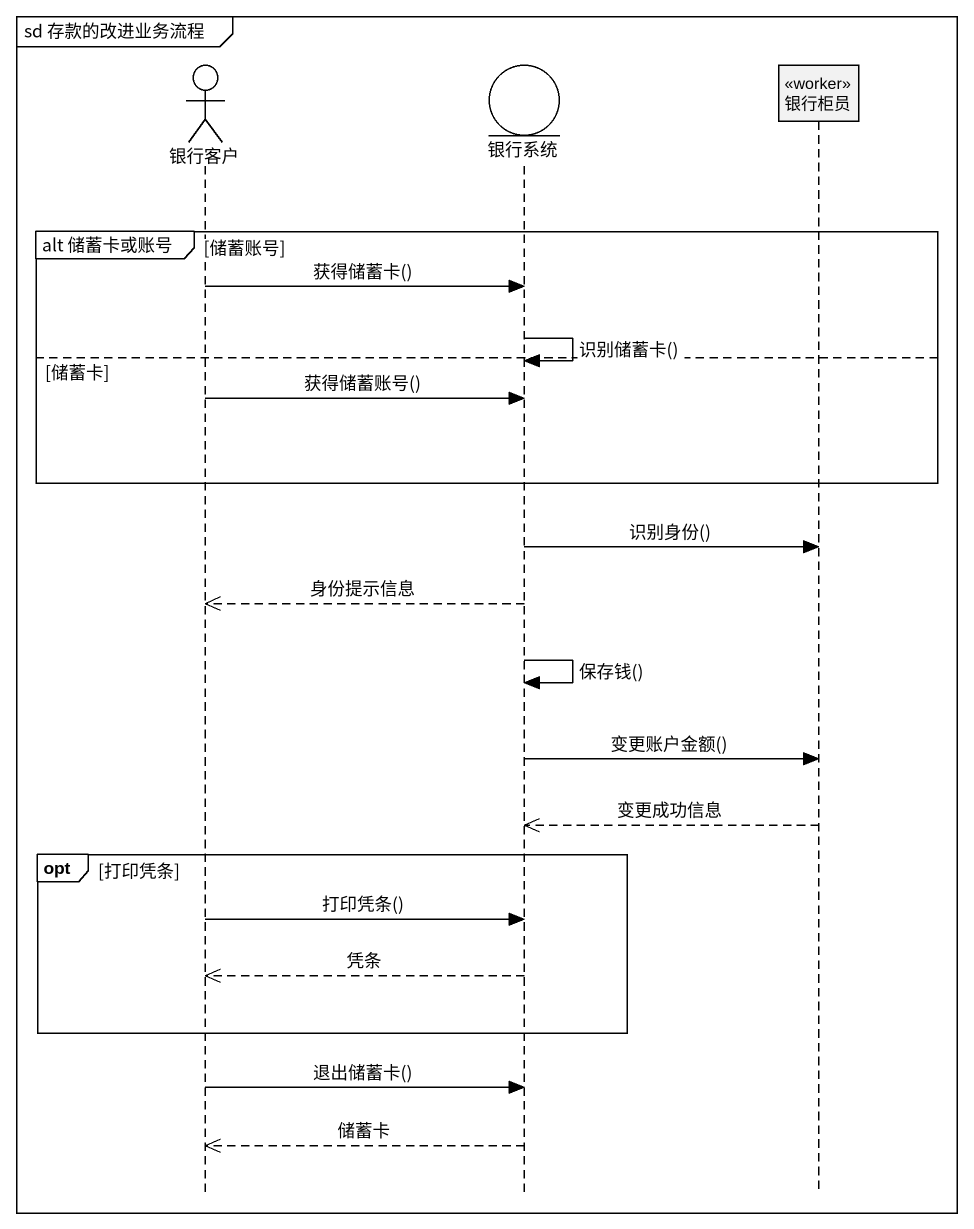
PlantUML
@startuml
mainframe sd 存款的改进业务流程
hide footbox
actor 银行客户
entity 银行系统
participant 银行柜员 <<worker>>

group alt 储蓄卡或账号 [储蓄账号]
  银行客户 -> 银行系统 : 获得储蓄卡()
  银行系统 -> 银行系统 : 识别储蓄卡()
else 储蓄卡
  银行客户 -> 银行系统 : 获得储蓄账号()
end
银行系统 -> 银行柜员 : 识别身份()
银行系统 -->> 银行客户 : 身份提示信息
银行系统 -> 银行系统 : 保存钱()
银行系统 -> 银行柜员 : 变更账户金额()
银行柜员 -->> 银行系统 : 变更成功信息
opt 打印凭条
  银行客户 -> 银行系统 : 打印凭条()
  银行系统 -->> 银行客户 : 凭条
end
银行客户 -> 银行系统 : 退出储蓄卡()
银行系统 -->> 银行客户 : 储蓄卡
@enduml
